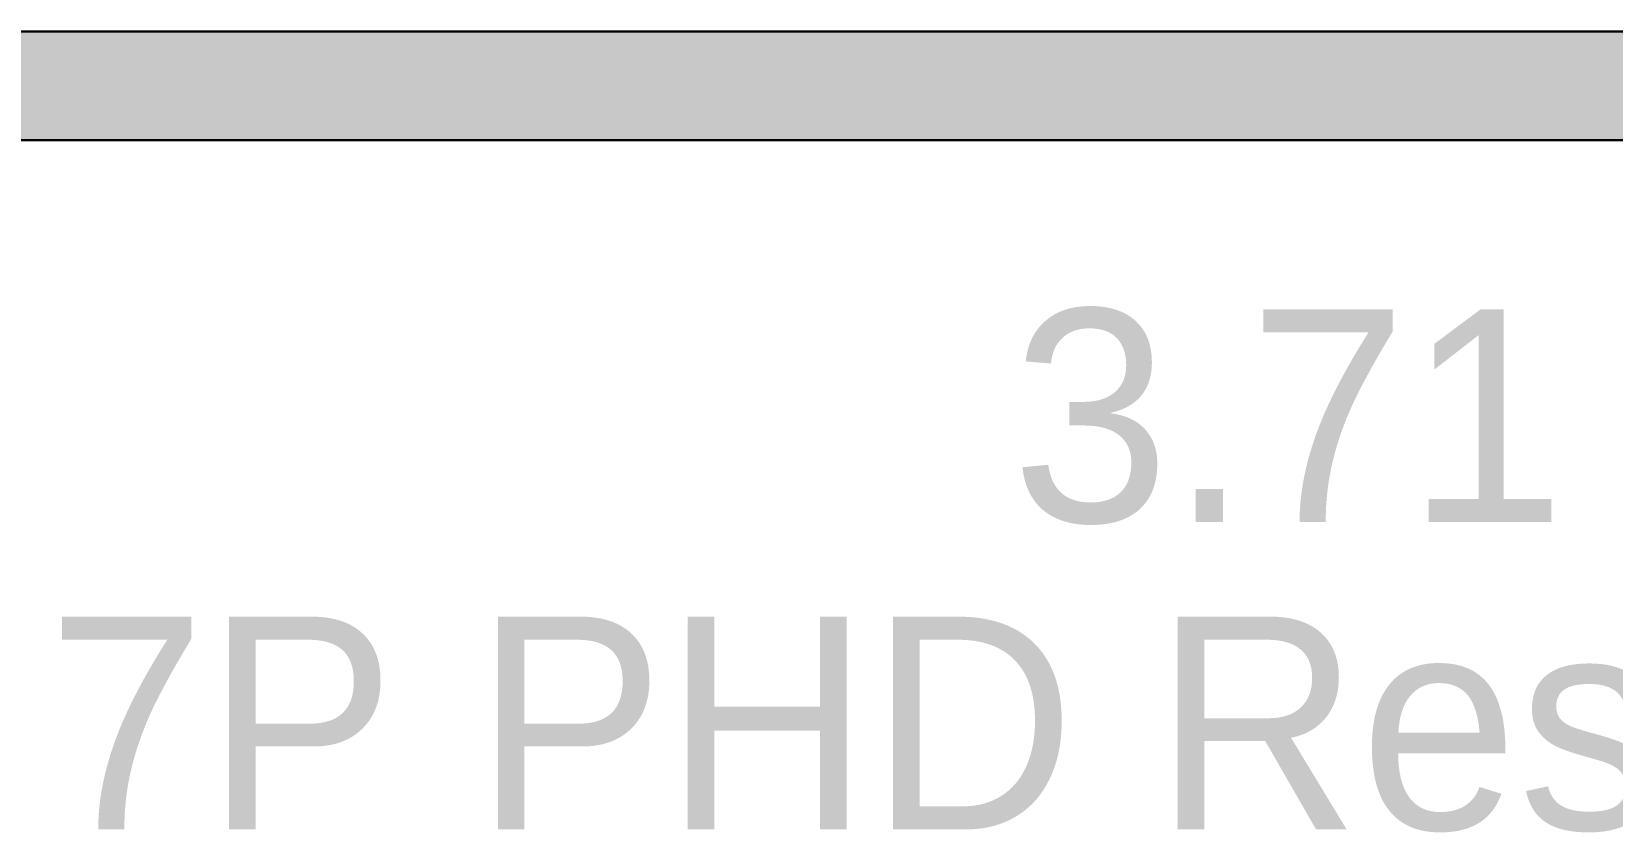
# Model space of a CAD drawing. Header units: millimetres. Extents: x 155927 to 317870, y -36033 to 97293.
# Drawn here: x 182368 to 183854, y 12855 to 13608 of the extents above; entities that cross this region are included whole.
import ezdxf

# ---------------------------------------------------------------- set-up
doc = ezdxf.new("R2010")
doc.units = ezdxf.units.MM
doc.header["$MEASUREMENT"] = 0
for name, color, linetype, lineweight in [('A-AREA-IDEN', 7, 'CONTINUOUS', 9), ('A-WALL-PATT', 7, 'CONTINUOUS', 9), ('I-WALL', 7, 'CONTINUOUS', 9)]:
    doc.layers.add(name, color=color, linetype=linetype, lineweight=lineweight)
doc.styles.add('Century Gothic', font='GOTHIC.TTF', dxfattribs={"height": 200})

msp = doc.modelspace()

# ---------------------------------------------------------------- hatches: boundary and pattern name
at = {"layer": 'A-WALL-PATT'}
h = msp.add_hatch(color=256, dxfattribs=at)
h.paths.add_polyline_path([(184100.8, 13505.6), (184100.8, 13607.6), (182228.3, 13607.6), (182228.3, 13505.6)], flags=0)
h.paths.add_polyline_path([(181100.8, 13505.6), (181218.3, 13505.6), (181218.3, 13607.6), (181100.8, 13607.6)], flags=0)

# ---------------------------------------------------------------- linework, layer by layer
at = {"layer": 'I-WALL', "lineweight": 30}
for p, q in [((184100.8, 13607.6), (182228.3, 13607.6)), ((182228.3, 13505.6), (184100.8, 13505.6))]:
    msp.add_line(p, q, dxfattribs=at)

# ---------------------------------------------------------------- texts
at = {"layer": 'A-AREA-IDEN', "style": 'Century Gothic'}
for s, p in [('3.71', (183289.4, 13146.7)), ('7P PHD Research', (182383.2, 12857.7))]:
    msp.add_text(s, height=200, dxfattribs=at).set_placement(p)

doc.saveas('drawing.dxf')
